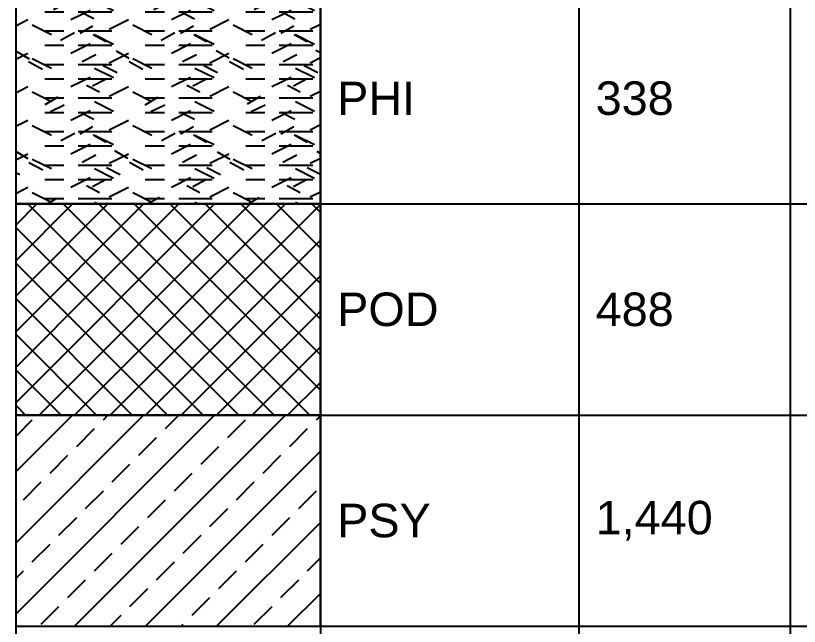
# Model space of a CAD drawing. Header units: feet. Extents: x 919634 to 928945, y 707022 to 708026.
# Drawn here: x 919633.8 to 919680.6, y 707230.45 to 707266.88 of the extents above; entities that cross this region are included whole.
import ezdxf

# ---------------------------------------------------------------- set-up
doc = ezdxf.new("R2010")
doc.units = ezdxf.units.FT
doc.header["$LTSCALE"] = 20
doc.header["$MEASUREMENT"] = 0
doc.layers.add('L-SCHD-TEXT-035M', color=7, linetype='Continuous')
doc.layers.add('LP-PATT-SHAR', color=4, linetype='Continuous')
doc.styles.add('SCHEDULE HEADER', font='arial.ttf')
doc.styles.add('SCHEDULE TEXT', font='arial.ttf')
doc.styles.add('SCHEDULE TITLE', font='arial.ttf')

# ---------------------------------------------------------------- blocks, each defined once
blk = doc.blocks.new('*T205')
at = {"layer": 'L-SCHD-TEXT-035M', "color": 0, "linetype": 'ByBlock', "lineweight": -2, "transparency": 16777216}
for p, q in [((0, 0), (178.8357435197817, 0)), ((0, 0), (0, -631.5378808549345)), ((178.8357435197817, 0), (178.8357435197817, -631.5378808549345)), ((0, -7.2), (178.8357435197817, -7.2)), ((18.2, -7.2), (18.2, -13.72432924056389)), ((33.63656207366985, -7.2), (33.63656207366985, -13.72432924056389)), ((46.25593451568895, -7.2), (46.25593451568895, -13.72432924056389)), ((131.6774897680764, -7.2), (131.6774897680764, -13.72432924056389)), ((145.4019099590723, -7.2), (145.4019099590723, -13.72432924056389)), ((0, -13.72432924056389), (178.8357435197817, -13.72432924056389)), ((0, -20.12587539790814), (178.8357435197817, -20.12587539790814)), ((18.2, -20.12587539790814), (18.2, -214.2258753979081)), ((33.63656207366985, -20.12587539790814), (33.63656207366985, -214.2258753979081)), ((46.25593451568895, -20.12587539790814), (46.25593451568895, -214.2258753979081)), ((131.6774897680764, -20.12587539790814), (131.6774897680764, -214.2258753979081)), ((145.4019099590723, -20.12587539790814), (145.4019099590723, -214.2258753979081)), ((0, -39.02587539790814), (178.8357435197817, -39.02587539790814)), ((0, -56.62587539790814), (178.8357435197817, -56.62587539790814)), ((0, -74.22587539790814), (178.8357435197817, -74.22587539790814)), ((0, -93.12587539790815), (178.8357435197817, -93.12587539790815)), ((0, -109.2258753979081), (178.8357435197817, -109.2258753979081)), ((0, -125.3258753979081), (178.8357435197817, -125.3258753979081)), ((0, -144.2258753979081), (178.8357435197817, -144.2258753979081)), ((0, -160.3258753979081), (178.8357435197817, -160.3258753979081)), ((0, -179.2258753979081), (178.8357435197817, -179.2258753979081)), ((0, -195.3258753979081), (178.8357435197817, -195.3258753979081)), ((0, -214.2258753979081), (178.8357435197817, -214.2258753979081)), ((0, -220.6274215552524), (178.8357435197817, -220.6274215552524)), ((18.2, -220.6274215552524), (18.2, -271.9274215552524)), ((33.63656207366985, -220.6274215552524), (33.63656207366985, -271.9274215552524)), ((46.25593451568895, -220.6274215552524), (46.25593451568895, -271.9274215552524)), ((131.6774897680764, -220.6274215552524), (131.6774897680764, -271.9274215552524)), ((145.4019099590723, -220.6274215552524), (145.4019099590723, -271.9274215552524)), ((0, -238.2274215552524), (178.8357435197817, -238.2274215552524)), ((0, -255.8274215552524), (178.8357435197817, -255.8274215552524)), ((0, -271.9274215552524), (178.8357435197817, -271.9274215552524)), ((0, -278.3289677125966), (178.8357435197817, -278.3289677125966)), ((18.2, -278.3289677125966), (18.2, -316.1289677125967)), ((33.63656207366985, -278.3289677125966), (33.63656207366985, -316.1289677125967)), ((46.25593451568895, -278.3289677125966), (46.25593451568895, -316.1289677125967)), ((131.6774897680764, -278.3289677125966), (131.6774897680764, -316.1289677125967)), ((145.4019099590723, -278.3289677125966), (145.4019099590723, -316.1289677125967)), ((0, -290.9289677125967), (178.8357435197817, -290.9289677125967)), ((0, -303.5289677125967), (178.8357435197817, -303.5289677125967)), ((0, -316.1289677125967), (178.8357435197817, -316.1289677125967)), ((0, -322.5305138699409), (178.8357435197817, -322.5305138699409)), ((18.2, -322.5305138699409), (18.2, -448.5305138699412)), ((33.63656207366985, -322.5305138699409), (33.63656207366985, -448.5305138699412)), ((46.25593451568895, -322.5305138699409), (46.25593451568895, -448.5305138699412)), ((131.6774897680764, -322.5305138699409), (131.6774897680764, -448.5305138699412)), ((145.4019099590723, -322.5305138699409), (145.4019099590723, -448.5305138699412)), ((0, -335.130513869941), (178.8357435197817, -335.130513869941)), ((0, -347.730513869941), (178.8357435197817, -347.730513869941)), ((0, -360.330513869941), (178.8357435197817, -360.330513869941)), ((0, -372.930513869941), (178.8357435197817, -372.930513869941)), ((0, -385.530513869941), (178.8357435197817, -385.530513869941)), ((0, -398.1305138699411), (178.8357435197817, -398.1305138699411)), ((0, -410.7305138699411), (178.8357435197817, -410.7305138699411)), ((0, -423.3305138699411), (178.8357435197817, -423.3305138699411)), ((0, -435.9305138699411), (178.8357435197817, -435.9305138699411)), ((0, -448.5305138699412), (178.8357435197817, -448.5305138699412)), ((0, -454.9320600272854), (178.8357435197817, -454.9320600272854)), ((18.2, -454.9320600272854), (18.2, -505.3320600272855)), ((33.63656207366985, -454.9320600272854), (33.63656207366985, -505.3320600272855)), ((46.25593451568895, -454.9320600272854), (46.25593451568895, -505.3320600272855)), ((131.6774897680764, -454.9320600272854), (131.6774897680764, -505.3320600272855)), ((145.4019099590723, -454.9320600272854), (145.4019099590723, -505.3320600272855)), ((0, -467.5320600272854), (178.8357435197817, -467.5320600272854)), ((0, -480.1320600272854), (178.8357435197817, -480.1320600272854)), ((0, -492.7320600272855), (178.8357435197817, -492.7320600272855)), ((0, -505.3320600272855), (178.8357435197817, -505.3320600272855)), ((0, -511.73497044111), (178.8357435197817, -511.73497044111)), ((18.2, -511.73497044111), (18.2, -599.9349704411101)), ((33.63656207366985, -511.73497044111), (33.63656207366985, -599.9349704411101)), ((46.25593451568895, -511.73497044111), (46.25593451568895, -599.9349704411101)), ((131.6774897680764, -511.73497044111), (131.6774897680764, -599.9349704411101)), ((145.4019099590723, -511.73497044111), (145.4019099590723, -599.9349704411101)), ((0, -524.3349704411099), (178.8357435197817, -524.3349704411099)), ((0, -536.93497044111), (178.8357435197817, -536.93497044111)), ((0, -549.53497044111), (178.8357435197817, -549.53497044111)), ((0, -562.13497044111), (178.8357435197817, -562.13497044111)), ((0, -574.73497044111), (178.8357435197817, -574.73497044111)), ((0, -587.33497044111), (178.8357435197817, -587.33497044111)), ((0, -599.9349704411101), (178.8357435197817, -599.9349704411101)), ((0, -606.3378808549345), (178.8357435197817, -606.3378808549345)), ((18.2, -606.3378808549345), (18.2, -631.5378808549345)), ((33.63656207366985, -606.3378808549345), (33.63656207366985, -631.5378808549345)), ((46.25593451568895, -606.3378808549345), (46.25593451568895, -631.5378808549345)), ((131.6774897680764, -606.3378808549345), (131.6774897680764, -631.5378808549345)), ((145.4019099590723, -606.3378808549345), (145.4019099590723, -631.5378808549345)), ((0, -618.9378808549345), (178.8357435197817, -618.9378808549345)), ((0, -631.5378808549345), (178.8357435197817, -631.5378808549345))]:
    blk.add_line(p, q, dxfattribs=at)
at = {"layer": 'L-SCHD-TEXT-035M', "color": 0, "transparency": 16777216, "char_height": 2}
for s, insert, width, attachment_point, style in [('^JQTY', (34.63656207366985, -13.22432924056389), 10.6193724420191, 7, 'SCHEDULE HEADER'), ('^JSYMBOL', (1, -13.22432924056389), 16.2, 7, 'SCHEDULE HEADER'), ('^JCODE', (19.2, -13.22432924056389), 13.43656207366985, 7, 'SCHEDULE HEADER'), ('^JBOTANICAL / COMMON NAME', (47.25593451568893, -13.22432924056389), 83.42155525238745, 7, 'SCHEDULE HEADER'), ('^JNATIVE', (132.6774897680764, -13.22432924056389), 11.72442019099591, 7, 'SCHEDULE HEADER'), ('^JDROUGHT TOLERANT', (146.4019099590723, -13.22432924056389), 31.43383356070942, 7, 'SCHEDULE HEADER'), ('^JTREES', (1, -19.62587539790814), 176.8357435197817, 7, 'SCHEDULE HEADER'), ('Bursera simaruba / Gumbo Limbo^JMin. 12` Ht. x 5` Spr. 2" Cal., 6\' c.t., Single Straight Trunk, Full Canopy (CATEGORY 1 TREE)', (47.25593451568894, -29.57587539790814), 83.42155525238745, 4, 'SCHEDULE TEXT'), ('30', (34.63656207366985, -29.57587539790814), 10.6193724420191, 4, 'SCHEDULE TEXT'), ('BU', (19.2, -29.57587539790814), 13.43656207366985, 4, 'SCHEDULE TEXT'), ('Yes', (132.6774897680764, -29.57587539790814), 11.72442019099591, 4, 'SCHEDULE TEXT'), ('Yes', (146.4019099590723, -29.57587539790814), 31.43383356070942, 4, 'SCHEDULE TEXT'), ('Clusia rosea / Pitch Apple^JMin. 10` Ht. x 4` Spr. 2" Cal. 5\' c.t. Single Straight Trunk, Full Canopy (CATEGORY 2 TREE)', (47.25593451568894, -47.82587539790813), 83.42155525238745, 4, 'SCHEDULE TEXT'), ('CR', (19.2, -47.82587539790813), 13.43656207366985, 4, 'SCHEDULE TEXT'), ('13', (34.63656207366985, -47.82587539790813), 10.6193724420191, 4, 'SCHEDULE TEXT'), ('Yes', (132.6774897680764, -47.82587539790813), 11.72442019099591, 4, 'SCHEDULE TEXT'), ('Yes', (146.4019099590723, -47.82587539790813), 31.43383356070942, 4, 'SCHEDULE TEXT'), ('Coccoloba diversifolia / Pigeon Plum^JMin. 10` Ht. x 4` Spr., 2" Cal., 5\' c.t., Single Straight Trunk, Full Canopy (CATEGORY 2 TREE)', (47.25593451568894, -65.42587539790814), 83.42155525238745, 4, 'SCHEDULE TEXT'), ('CO', (19.2, -65.42587539790814), 13.43656207366985, 4, 'SCHEDULE TEXT'), ('10', (34.63656207366985, -65.42587539790814), 10.6193724420191, 4, 'SCHEDULE TEXT'), ('Yes', (132.6774897680764, -65.42587539790814), 11.72442019099591, 4, 'SCHEDULE TEXT'), ('Yes', (146.4019099590723, -65.42587539790814), 31.43383356070942, 4, 'SCHEDULE TEXT'), ('Conocarpus erectus / Green Buttonwood^JMin. 12` Ht. x 5` Spr., 2.5" Cal., 6\' c.t., Single Straight Trunk, Full Canopy (CATEGORY 1 TREE)', (47.25593451568894, -83.67587539790814), 83.42155525238745, 4, 'SCHEDULE TEXT'), ('CE', (19.2, -83.67587539790814), 13.43656207366985, 4, 'SCHEDULE TEXT'), ('41', (34.63656207366985, -83.67587539790814), 10.6193724420191, 4, 'SCHEDULE TEXT'), ('Yes', (132.6774897680764, -83.67587539790814), 11.72442019099591, 4, 'SCHEDULE TEXT'), ('Yes', (146.4019099590723, -83.67587539790814), 31.43383356070942, 4, 'SCHEDULE TEXT'), ('Conocarpus erectus sericeus / Silver Buttonwood^JMin. 10` Ht. x 4` Spr., 1.5" Cal., 5\' c.t., Single Straight Trunk, Full Canopy (CATEGORY 3 TREE)', (47.25593451568894, -101.1758753979081), 83.42155525238745, 4, 'SCHEDULE TEXT'), ('CS', (19.2, -101.1758753979081), 13.43656207366985, 4, 'SCHEDULE TEXT'), ('40', (34.63656207366985, -101.1758753979081), 10.6193724420191, 4, 'SCHEDULE TEXT'), ('Yes', (132.6774897680764, -101.1758753979081), 11.72442019099591, 4, 'SCHEDULE TEXT'), ('Yes', (146.4019099590723, -101.1758753979081), 31.43383356070942, 4, 'SCHEDULE TEXT'), ('Cordia sebestena / Orange Geiger Tree^JMin. 10` Ht. x 4` Spr. 2" Cal. Min. 5\' c.t., Single Straight Trunk, Full Canopy (CATEGORY 2 TREE)', (47.25593451568894, -117.2758753979081), 83.42155525238745, 4, 'SCHEDULE TEXT'), ('CG', (19.2, -117.2758753979081), 13.43656207366985, 4, 'SCHEDULE TEXT'), ('10', (34.63656207366985, -117.2758753979081), 10.6193724420191, 4, 'SCHEDULE TEXT'), ('Yes', (132.6774897680764, -117.2758753979081), 11.72442019099591, 4, 'SCHEDULE TEXT'), ('Yes', (146.4019099590723, -117.2758753979081), 31.43383356070942, 4, 'SCHEDULE TEXT'), ('Delonix regia / Royal Poinciana^JMin. 18` Ht. x 10` Spr., 6" Cal., Single Straight leader, Full Canopy (CATEGORY 1 TREE)', (47.25593451568894, -134.7758753979081), 83.42155525238745, 4, 'SCHEDULE TEXT'), ('DR', (19.2, -134.7758753979081), 13.43656207366985, 4, 'SCHEDULE TEXT'), ('7', (34.63656207366985, -134.7758753979081), 10.6193724420191, 4, 'SCHEDULE TEXT'), ('No', (132.6774897680764, -134.7758753979081), 11.72442019099591, 4, 'SCHEDULE TEXT'), ('Yes', (146.4019099590723, -134.7758753979081), 31.43383356070942, 4, 'SCHEDULE TEXT'), ('Elaeocarpus decipiens / Japanese Blueberry Tree^JMin. 10` Ht. x 4` Spr., 2" cal., 5` c.t., Full dense canopy (CATEGORY 2 TREE)', (47.25593451568894, -152.2758753979081), 83.42155525238745, 4, 'SCHEDULE TEXT'), ('ED', (19.2, -152.2758753979081), 13.43656207366985, 4, 'SCHEDULE TEXT'), ('23', (34.63656207366985, -152.2758753979081), 10.6193724420191, 4, 'SCHEDULE TEXT'), ('No', (132.6774897680764, -152.2758753979081), 11.72442019099591, 4, 'SCHEDULE TEXT'), ('Yes', (146.4019099590723, -152.2758753979081), 31.43383356070942, 4, 'SCHEDULE TEXT'), ('Lagerstroemia speciosa / Queen\'s Crape Myrtle^JMin. 12\' ht., 5\' spr., 2" cal. 6\' c.t., full canopy (CATEGORY 1 TREE)', (47.25593451568894, -169.7758753979081), 83.42155525238745, 4, 'SCHEDULE TEXT'), ('LS', (19.2, -169.7758753979081), 13.43656207366985, 4, 'SCHEDULE TEXT'), ('26', (34.63656207366985, -169.7758753979081), 10.6193724420191, 4, 'SCHEDULE TEXT'), ('No', (132.6774897680764, -169.7758753979081), 11.72442019099591, 4, 'SCHEDULE TEXT'), ('Yes', (146.4019099590723, -169.7758753979081), 31.43383356070942, 4, 'SCHEDULE TEXT'), ('Ligustrum japonicum / Japanese Privet^JMin. 8` Ht. x 4` Spr. 1.5" Cal., Multi-Trunk, Full Canopy (CATEGORY 3 TREE)', (47.25593451568894, -187.2758753979081), 83.42155525238745, 4, 'SCHEDULE TEXT'), ('LJ', (19.2, -187.2758753979081), 13.43656207366985, 4, 'SCHEDULE TEXT'), ('16', (34.63656207366985, -187.2758753979081), 10.6193724420191, 4, 'SCHEDULE TEXT'), ('No', (132.6774897680764, -187.2758753979081), 11.72442019099591, 4, 'SCHEDULE TEXT'), ('Yes', (146.4019099590723, -187.2758753979081), 31.43383356070942, 4, 'SCHEDULE TEXT'), ("Quercus virginiana / Live Oak^JMin. 12` Ht. x 5` Spr., 2` Cal., 6' c.t., Straight trunk, Full Canopy (CATEGORY 1 TREE)", (47.25593451568894, -204.7758753979081), 83.42155525238745, 4, 'SCHEDULE TEXT'), ('QV', (19.2, -204.7758753979081), 13.43656207366985, 4, 'SCHEDULE TEXT'), ('56', (34.63656207366985, -204.7758753979081), 10.6193724420191, 4, 'SCHEDULE TEXT'), ('Yes', (132.6774897680764, -204.7758753979081), 11.72442019099591, 4, 'SCHEDULE TEXT'), ('Yes', (146.4019099590723, -204.7758753979081), 31.43383356070942, 4, 'SCHEDULE TEXT'), ('^JPALM TREES', (1, -220.1274215552524), 176.8357435197817, 7, 'SCHEDULE HEADER'), ('Ptychosperma elegans / Alexander palm^J10` Ct, Full canopy, single straight trunk, matched (CATEGORY 4 TREE)', (47.25593451568894, -229.4274215552524), 83.42155525238745, 4, 'SCHEDULE TEXT'), ('PE', (19.2, -229.4274215552524), 13.43656207366985, 4, 'SCHEDULE TEXT'), ('12', (34.63656207366985, -229.4274215552524), 10.6193724420191, 4, 'SCHEDULE TEXT'), ('No', (132.6774897680764, -229.4274215552524), 11.72442019099591, 4, 'SCHEDULE TEXT'), ('Yes', (146.4019099590723, -229.4274215552524), 31.43383356070942, 4, 'SCHEDULE TEXT'), ('Roystonea elata / Florida Royal Palm^JMin. 8` GW, 16` OA Ht., Heavy Straight Trunk, No Scars, Full Crown (CATEGORY 4 TREE)', (47.25593451568894, -247.0274215552524), 83.42155525238745, 4, 'SCHEDULE TEXT'), ('RE', (19.2, -247.0274215552524), 13.43656207366985, 4, 'SCHEDULE TEXT'), ('13', (34.63656207366985, -247.0274215552524), 10.6193724420191, 4, 'SCHEDULE TEXT'), ('Yes', (132.6774897680764, -247.0274215552524), 11.72442019099591, 4, 'SCHEDULE TEXT'), ('Yes', (146.4019099590723, -247.0274215552524), 31.43383356070942, 4, 'SCHEDULE TEXT'), ('Sabal palmetto / Cabbage Palmetto^JVarying Heights, 12`-16` CT, Slick Straight Trunk (CATEGORY 4 TREE)', (47.25593451568894, -263.8774215552524), 83.42155525238745, 4, 'SCHEDULE TEXT'), ('SP', (19.2, -263.8774215552524), 13.43656207366985, 4, 'SCHEDULE TEXT'), ('87', (34.63656207366985, -263.8774215552524), 10.6193724420191, 4, 'SCHEDULE TEXT'), ('Yes', (132.6774897680764, -263.8774215552524), 11.72442019099591, 4, 'SCHEDULE TEXT'), ('Yes', (146.4019099590723, -263.8774215552524), 31.43383356070942, 4, 'SCHEDULE TEXT'), ('^JSHRUBS', (1, -277.8289677125966), 176.8357435197817, 7, 'SCHEDULE HEADER'), ('Cordyline fruticosa `Red Sister` / Red Sister Ti Plant^J3 PPP, Min. 24" Ht. x 18" Spr., Full to Base and Dense', (47.25593451568894, -284.6289677125966), 83.42155525238745, 4, 'SCHEDULE TEXT'), ('COR', (19.2, -284.6289677125966), 13.43656207366985, 4, 'SCHEDULE TEXT'), ('33', (34.63656207366985, -284.6289677125966), 10.6193724420191, 4, 'SCHEDULE TEXT'), ('No', (132.6774897680764, -284.6289677125966), 11.72442019099591, 4, 'SCHEDULE TEXT'), ('Yes', (146.4019099590723, -284.6289677125966), 31.43383356070942, 4, 'SCHEDULE TEXT'), ('Crinum augustum `Queen Emma` / `Queen Emma` Crinum^J1 PPP, Min. 3` Ht. x 3` Spr., Disease Free, Specimen', (47.25593451568894, -297.2289677125967), 83.42155525238745, 4, 'SCHEDULE TEXT'), ('CRI', (19.2, -297.2289677125967), 13.43656207366985, 4, 'SCHEDULE TEXT'), ('25', (34.63656207366985, -297.2289677125967), 10.6193724420191, 4, 'SCHEDULE TEXT'), ('No', (132.6774897680764, -297.2289677125967), 11.72442019099591, 4, 'SCHEDULE TEXT'), ('Yes', (146.4019099590723, -297.2289677125967), 31.43383356070942, 4, 'SCHEDULE TEXT'), ('Podocarpus macrophyllus `pringles` / Dwarf Podocarpus^J18" Ht. x 18" Spr. 18" O.C. Full and Dense Shrub, Full to Base', (47.25593451568894, -309.8289677125967), 83.42155525238745, 4, 'SCHEDULE TEXT'), ('POM', (19.2, -309.8289677125967), 13.43656207366985, 4, 'SCHEDULE TEXT'), ('1,031', (34.63656207366985, -309.8289677125967), 10.6193724420191, 4, 'SCHEDULE TEXT'), ('No', (132.6774897680764, -309.8289677125967), 11.72442019099591, 4, 'SCHEDULE TEXT'), ('Yes', (146.4019099590723, -309.8289677125967), 31.43383356070942, 4, 'SCHEDULE TEXT'), ('^JSHRUB AREAS', (1, -322.0305138699409), 176.8357435197817, 7, 'SCHEDULE HEADER'), ('Callicarpa americana / American Beautyberry^JMin. 18" ht.  x 18" spr., 24" o.c., full and dense', (47.25593451568894, -328.8305138699409), 83.42155525238745, 4, 'SCHEDULE TEXT'), ('CAA', (19.2, -328.8305138699409), 13.43656207366985, 4, 'SCHEDULE TEXT'), ('359', (34.63656207366985, -328.8305138699409), 10.6193724420191, 4, 'SCHEDULE TEXT'), ('Yes', (132.6774897680764, -328.8305138699409), 11.72442019099591, 4, 'SCHEDULE TEXT'), ('Yes', (146.4019099590723, -328.8305138699409), 31.43383356070942, 4, 'SCHEDULE TEXT'), ('Chrysobalanus icaco `Red Tip` / Red Tip Cocoplum^JMin. 24" HT. x 24" Sprd., Full to Base and Dense, 24" O.C.', (47.25593451568894, -341.430513869941), 83.42155525238745, 4, 'SCHEDULE TEXT'), ('CHR', (19.2, -341.430513869941), 13.43656207366985, 4, 'SCHEDULE TEXT'), ('769', (34.63656207366985, -341.430513869941), 10.6193724420191, 4, 'SCHEDULE TEXT'), ('Yes', (132.6774897680764, -341.430513869941), 11.72442019099591, 4, 'SCHEDULE TEXT'), ('Yes', (146.4019099590723, -341.430513869941), 31.43383356070942, 4, 'SCHEDULE TEXT'), ('Clusia Guttifera / Small leaf clusia^JMin. 36" Ht. x 30" Spr, Full to Base and Dense, 30" o.c.', (47.25593451568894, -354.030513869941), 83.42155525238745, 4, 'SCHEDULE TEXT'), ('CLD3', (19.2, -354.030513869941), 13.43656207366985, 4, 'SCHEDULE TEXT'), ('95', (34.63656207366985, -354.030513869941), 10.6193724420191, 4, 'SCHEDULE TEXT'), ('No', (132.6774897680764, -354.030513869941), 11.72442019099591, 4, 'SCHEDULE TEXT'), ('Yes', (146.4019099590723, -354.030513869941), 31.43383356070942, 4, 'SCHEDULE TEXT'), ('Conocarpus erectus sericeus / Silver Buttonwood^JMin. 24" Ht. x 24" Spr., Bush Form, Full to Base and Dense, 24" O.C.', (47.25593451568894, -366.630513869941), 83.42155525238745, 4, 'SCHEDULE TEXT'), ('CES', (19.2, -366.630513869941), 13.43656207366985, 4, 'SCHEDULE TEXT'), ('531', (34.63656207366985, -366.630513869941), 10.6193724420191, 4, 'SCHEDULE TEXT'), ('Yes', (132.6774897680764, -366.630513869941), 11.72442019099591, 4, 'SCHEDULE TEXT'), ('Yes', (146.4019099590723, -366.630513869941), 31.43383356070942, 4, 'SCHEDULE TEXT'), ('Hamelia patens \'Calusa\' / Dwarf Firebush^JMin., 18" HT. x 18" Spr., Full to Base and Dense, 24" O.C.', (47.25593451568894, -379.230513869941), 83.42155525238745, 4, 'SCHEDULE TEXT'), ('1,054', (34.63656207366985, -379.230513869941), 10.6193724420191, 4, 'SCHEDULE TEXT'), ('HAM', (19.2, -379.230513869941), 13.43656207366985, 4, 'SCHEDULE TEXT'), ('Yes', (132.6774897680764, -379.230513869941), 11.72442019099591, 4, 'SCHEDULE TEXT'), ('Yes', (146.4019099590723, -379.230513869941), 31.43383356070942, 4, 'SCHEDULE TEXT'), ('Philodendron\'Xanadu\' / Dwarf Philodendron^JMIN. 16" X 18" SPR.. 18" O.C.', (47.25593451568894, -391.8305138699411), 83.42155525238745, 4, 'SCHEDULE TEXT'), ('PHI', (19.2, -391.8305138699411), 13.43656207366985, 4, 'SCHEDULE TEXT'), ('338', (34.63656207366985, -391.8305138699411), 10.6193724420191, 4, 'SCHEDULE TEXT'), ('No', (132.6774897680764, -391.8305138699411), 11.72442019099591, 4, 'SCHEDULE TEXT'), ('Yes', (146.4019099590723, -391.8305138699411), 31.43383356070942, 4, 'SCHEDULE TEXT'), ('Podocarpus macrophyllus / Podocarpus^JMin. 48" Ht. x 18" Spr., Full to Base and Densee, 18" O.C. ', (47.25593451568894, -404.4305138699411), 83.42155525238745, 4, 'SCHEDULE TEXT'), ('POD', (19.2, -404.4305138699411), 13.43656207366985, 4, 'SCHEDULE TEXT'), ('488', (34.63656207366985, -404.4305138699411), 10.6193724420191, 4, 'SCHEDULE TEXT'), ('No', (132.6774897680764, -404.4305138699411), 11.72442019099591, 4, 'SCHEDULE TEXT'), ('Yes', (146.4019099590723, -404.4305138699411), 31.43383356070942, 4, 'SCHEDULE TEXT'), ('Psychotria nervosa \'Little Psycho\' / Dwarf Wild Coffee^JMin. 18" Ht. x 18" Spr. 18" O.C. Full and Dense Shrub, Full to Edge of Pot', (47.25593451568894, -417.0305138699411), 83.42155525238745, 4, 'SCHEDULE TEXT'), ('PSY', (19.2, -417.0305138699411), 13.43656207366985, 4, 'SCHEDULE TEXT'), ('1,440', (34.63656207366985, -417.0305138699411), 10.6193724420191, 4, 'SCHEDULE TEXT'), ('Yes', (132.6774897680764, -417.0305138699411), 11.72442019099591, 4, 'SCHEDULE TEXT'), ('Yes', (146.4019099590723, -417.0305138699411), 31.43383356070942, 4, 'SCHEDULE TEXT'), ('Serenoa repens / Saw Palmetto^JMin. 36" Ht. x 30" Spr. 30" O.C. Full and Dense Shrub, Full to Edge of Pot', (47.25593451568894, -429.6305138699411), 83.42155525238745, 4, 'SCHEDULE TEXT'), ('SER', (19.2, -429.6305138699411), 13.43656207366985, 4, 'SCHEDULE TEXT'), ('200', (34.63656207366985, -429.6305138699411), 10.6193724420191, 4, 'SCHEDULE TEXT'), ('Yes', (132.6774897680764, -429.6305138699411), 11.72442019099591, 4, 'SCHEDULE TEXT'), ('Yes', (146.4019099590723, -429.6305138699411), 31.43383356070942, 4, 'SCHEDULE TEXT'), ('Zamia pumila / Coontie^JMin. 18" Ht. x 18" Spr., Full and Dense, No Spots, 24" O.C., ', (47.25593451568894, -442.2305138699411), 83.42155525238745, 4, 'SCHEDULE TEXT'), ('ZAM', (19.2, -442.2305138699411), 13.43656207366985, 4, 'SCHEDULE TEXT'), ('407', (34.63656207366985, -442.2305138699411), 10.6193724420191, 4, 'SCHEDULE TEXT'), ('Yes', (132.6774897680764, -442.2305138699411), 11.72442019099591, 4, 'SCHEDULE TEXT'), ('Yes', (146.4019099590723, -442.2305138699411), 31.43383356070942, 4, 'SCHEDULE TEXT'), ('^JGRASSES', (1, -454.4320600272854), 176.8357435197817, 7, 'SCHEDULE HEADER'), ('Hymenocallis latifolia / Spider Lily^JMin. 18" Ht. x 18" Spr., Fully Rooted and Dense, 18" O.C., ', (47.25593451568894, -461.2320600272854), 83.42155525238745, 4, 'SCHEDULE TEXT'), ('HYM', (19.2, -461.2320600272854), 13.43656207366985, 4, 'SCHEDULE TEXT'), ('952', (34.63656207366985, -461.2320600272854), 10.6193724420191, 4, 'SCHEDULE TEXT'), ('Yes', (132.6774897680764, -461.2320600272854), 11.72442019099591, 4, 'SCHEDULE TEXT'), ('Yes', (146.4019099590723, -461.2320600272854), 31.43383356070942, 4, 'SCHEDULE TEXT'), ('Muhlenbergia capillaris / Pink Muhly Grass^JMin. 18" HT. x 18" Sprd., Fully Rooted and Dense, 24" O.C.', (47.25593451568894, -473.8320600272854), 83.42155525238745, 4, 'SCHEDULE TEXT'), ('MUH', (19.2, -473.8320600272854), 13.43656207366985, 4, 'SCHEDULE TEXT'), ('736', (34.63656207366985, -473.8320600272854), 10.6193724420191, 4, 'SCHEDULE TEXT'), ('Yes', (132.6774897680764, -473.8320600272854), 11.72442019099591, 4, 'SCHEDULE TEXT'), ('Yes', (146.4019099590723, -473.8320600272854), 31.43383356070942, 4, 'SCHEDULE TEXT'), ('Tripsacum dactyloides / Fakahatchee Grass^JMin. 36" ht. x 24" spr, 30" o.c.', (47.25593451568894, -486.4320600272854), 83.42155525238745, 4, 'SCHEDULE TEXT'), ('FAK', (19.2, -486.4320600272854), 13.43656207366985, 4, 'SCHEDULE TEXT'), ('426', (34.63656207366985, -486.4320600272854), 10.6193724420191, 4, 'SCHEDULE TEXT'), ('Yes', (132.6774897680764, -486.4320600272854), 11.72442019099591, 4, 'SCHEDULE TEXT'), ('Yes', (146.4019099590723, -486.4320600272854), 31.43383356070942, 4, 'SCHEDULE TEXT'), ('Tripsacum floridanum / Dwarf Fakahatchee Grass^JMin. 18"  HT. x 18" Sprd., Fully Rooted and Dense, 24" O.C.', (47.25593451568894, -499.0320600272855), 83.42155525238745, 4, 'SCHEDULE TEXT'), ('TRF', (19.2, -499.0320600272855), 13.43656207366985, 4, 'SCHEDULE TEXT'), ('737', (34.63656207366985, -499.0320600272855), 10.6193724420191, 4, 'SCHEDULE TEXT'), ('Yes', (132.6774897680764, -499.0320600272855), 11.72442019099591, 4, 'SCHEDULE TEXT'), ('Yes', (146.4019099590723, -499.0320600272855), 31.43383356070942, 4, 'SCHEDULE TEXT'), ('^JGROUND COVERS', (1, -511.23497044111), 176.8357435197817, 7, 'SCHEDULE HEADER'), ('Ficus microcarpa `Green Island` / Green Island Ficus^JMin. 12" Ht. x 12" Sprd., Fully Rooted and Dense, 12" O.C.', (47.25593451568894, -518.0349704411099), 83.42155525238745, 4, 'SCHEDULE TEXT'), ('FIC', (19.2, -518.0349704411099), 13.43656207366985, 4, 'SCHEDULE TEXT'), ('1,131', (34.63656207366985, -518.0349704411099), 10.6193724420191, 4, 'SCHEDULE TEXT'), ('No', (132.6774897680764, -518.0349704411099), 11.72442019099591, 4, 'SCHEDULE TEXT'), ('Yes', (146.4019099590723, -518.0349704411099), 31.43383356070942, 4, 'SCHEDULE TEXT'), ('Glandularia maritima / Beach Verbena^JMin. 8" HT. x 8" Sprd., Full and Dense, 12" O.C.', (47.25593451568894, -530.63497044111), 83.42155525238745, 4, 'SCHEDULE TEXT'), ('GLA', (19.2, -530.63497044111), 13.43656207366985, 4, 'SCHEDULE TEXT'), ('2,345', (34.63656207366985, -530.63497044111), 10.6193724420191, 4, 'SCHEDULE TEXT'), ('Yes', (132.6774897680764, -530.63497044111), 11.72442019099591, 4, 'SCHEDULE TEXT'), ('Yes', (146.4019099590723, -530.63497044111), 31.43383356070942, 4, 'SCHEDULE TEXT'), ('Helianthus debilis / Dune Sunflower^JMin. 18" Ht. x 18" Sprd., 24" O.C., Full and Dense', (47.25593451568894, -543.2349704411099), 83.42155525238745, 4, 'SCHEDULE TEXT'), ('HEL', (19.2, -543.2349704411099), 13.43656207366985, 4, 'SCHEDULE TEXT'), ('15', (34.63656207366985, -543.2349704411099), 10.6193724420191, 4, 'SCHEDULE TEXT'), ('Yes', (132.6774897680764, -543.2349704411099), 11.72442019099591, 4, 'SCHEDULE TEXT'), ('Yes', (146.4019099590723, -543.2349704411099), 31.43383356070942, 4, 'SCHEDULE TEXT'), ('Ilex vomitoria `Nana` / Dwarf Yaupon^JMin. 12" Ht. x 12" Spr. 18" O.C. Full and Dense Shrub, Full to Edge of Pot', (47.25593451568894, -555.83497044111), 83.42155525238745, 4, 'SCHEDULE TEXT'), ('ILV', (19.2, -555.83497044111), 13.43656207366985, 4, 'SCHEDULE TEXT'), ('1,302', (34.63656207366985, -555.83497044111), 10.6193724420191, 4, 'SCHEDULE TEXT'), ('Yes', (132.6774897680764, -555.83497044111), 11.72442019099591, 4, 'SCHEDULE TEXT'), ('Yes', (146.4019099590723, -555.83497044111), 31.43383356070942, 4, 'SCHEDULE TEXT'), ('Juniperus chinensis `parsonii` / Parsoni juniper^JMin. 12" Ht.  x 18" Sprd., 24" O.C., Full and Dense', (47.25593451568894, -568.43497044111), 83.42155525238745, 4, 'SCHEDULE TEXT'), ('JUP', (19.2, -568.43497044111), 13.43656207366985, 4, 'SCHEDULE TEXT'), ('553', (34.63656207366985, -568.43497044111), 10.6193724420191, 4, 'SCHEDULE TEXT'), ('No', (132.6774897680764, -568.43497044111), 11.72442019099591, 4, 'SCHEDULE TEXT'), ('Yes', (146.4019099590723, -568.43497044111), 31.43383356070942, 4, 'SCHEDULE TEXT'), ('Salvia coccinea / Sage, Tropical Red^JMin. 12" ht. x 12" spr., full to base, 18" o.c.', (47.25593451568894, -581.0349704411101), 83.42155525238745, 4, 'SCHEDULE TEXT'), ('SAL', (19.2, -581.0349704411101), 13.43656207366985, 4, 'SCHEDULE TEXT'), ('775', (34.63656207366985, -581.0349704411101), 10.6193724420191, 4, 'SCHEDULE TEXT'), ('Yes', (132.6774897680764, -581.0349704411101), 11.72442019099591, 4, 'SCHEDULE TEXT'), ('Yes', (146.4019099590723, -581.0349704411101), 31.43383356070942, 4, 'SCHEDULE TEXT'), ('Trachelospermum asiaticum `Minima` / Minima Jasmine^JMin. 12" Ht. x 18" Spr., 18" O.C., Full to Edge of Pot', (47.25593451568894, -593.63497044111), 83.42155525238745, 4, 'SCHEDULE TEXT'), ('TRA', (19.2, -593.63497044111), 13.43656207366985, 4, 'SCHEDULE TEXT'), ('509', (34.63656207366985, -593.63497044111), 10.6193724420191, 4, 'SCHEDULE TEXT'), ('No', (132.6774897680764, -593.63497044111), 11.72442019099591, 4, 'SCHEDULE TEXT'), ('Yes', (146.4019099590723, -593.63497044111), 31.43383356070942, 4, 'SCHEDULE TEXT'), ('^JSOD AND MULCH', (1, -605.8378808549345), 176.8357435197817, 7, 'SCHEDULE HEADER'), ('Shredded Melaleuca / Mulch^JFree of Foreign Materials and Weeds, Minimum Depth After Settling Shall be 3"; Quantity to be Verified in the Field', (47.25593451568894, -612.6378808549346), 83.42155525238745, 4, 'SCHEDULE TEXT'), ('MULCH', (19.2, -612.6378808549346), 13.43656207366985, 4, 'SCHEDULE TEXT'), ('51 sf', (34.63656207366985, -612.6378808549346), 10.6193724420191, 4, 'SCHEDULE TEXT'), ('N/A', (132.6774897680764, -612.6378808549346), 11.72442019099591, 4, 'SCHEDULE TEXT'), ('N/A', (146.4019099590723, -612.6378808549346), 31.43383356070942, 4, 'SCHEDULE TEXT'), ('Stenotaphrum secundatum `Floritam` / Floritam St. Augustine Sod^JDisease Free, Laid Tightly w/ Staggered Joints, Rolled and Sanded to Level Lawn *Quantity to be Verified in the Field', (47.25593451568894, -625.2378808549345), 83.42155525238745, 4, 'SCHEDULE TEXT'), ('SOD', (19.2, -625.2378808549345), 13.43656207366985, 4, 'SCHEDULE TEXT'), ('69 sf', (34.63656207366985, -625.2378808549345), 10.6193724420191, 4, 'SCHEDULE TEXT'), ('N/A', (132.6774897680764, -625.2378808549345), 11.72442019099591, 4, 'SCHEDULE TEXT'), ('N/A', (146.4019099590723, -625.2378808549345), 31.43383356070942, 4, 'SCHEDULE TEXT')]:
    blk.add_mtext(s, dxfattribs=dict(at, insert=insert, width=width, attachment_point=attachment_point, style=style))
blk = doc.blocks.new('LAFX-PLANTSCHEDULE1')
at = {"layer": 'LP-PATT-SHAR'}
h = blk.add_hatch(dxfattribs=at)
h.set_pattern_fill('LAFX-A440-EMERALD', color=256, scale=6, pattern_type=2)
h.set_pattern_definition([(0, (0, -396.7019138699397), (0, 6.00000542694), [1.14288, -4.85714290602]), (0, (2.571420000051148, -396.7019138699397), (0, 6.00000542694), [1.99998, -4.00000004025]), (0, (2.571420000051148, -394.7019338699756), (0, 6.00000542694), [1.99998, -4.00000004025]), (0, (0, -393.559053869918), (0, 6.00000542694), [1.14288, -4.85714290602]), (0, (2.571420000051148, -393.559053869918), (0, 6.00000542694), [1.99998, -4.00000004025]), (0, (2.571420000051148, -392.7019538698951), (0, 6.00000542694), [1.99998, -4.00000004025]), (0, (0, -397.5590858699288), (0, 6.00000542694), [1.14288, -4.85714290602]), (0, (2.571420000051148, -397.5590858699288), (0, 6.00000542694), [1.99998, -4.00000004025]), (0, (0, -395.5590938698733), (0, 6.00000542694), [1.14288, -4.85714290602]), (0, (2.571420000051148, -395.5590938698733), (0, 6.00000542694), [1.99998, -4.00000004025]), (0, (0, -394.7019338699756), (0, 6.00000542694), [1.14288, -4.85714290602]), (0, (0, -392.7019538698951), (0, 6.00000542694), [1.14288, -4.85714290602]), (26.2477337624, (4.571400000015274, -393.559053869918), (-389.9136865481079, -192.1754063075599), [0.92382, -447.1923115512001]), (26.5650716758, (4.85711999994237, -394.1304938698886), (6.000000060376951, 6.000005426933841), [1.27776, -12.13865702856]), (26.5650716758, (1.14288000005763, -394.7019338699756), (6.000000060376951, 6.000005426933841), [1.27776, -12.13865702856]), (26.5650716758, (4.85711999994237, -396.1305338699603), (6.000000060376951, 6.000005426933841), [1.27776, -12.13865702856]), (26.5650716758, (4.85711999994237, -398.1305138699245), (6.000000060376951, 6.000005426933841), [1.27776, -12.13865702856]), (26.5650716758, (1.14288000005763, -396.7019138699397), (6.000000060376951, 6.000005426933841), [1.27776, -12.13865702856]), (26.5650716758, (1.14288000005763, -392.7019538698951), (6.000000060376951, 6.000005426933841), [1.27776, -12.13865702856]), (27.3496486017, (4.571400000015274, -395.5590938698733), (-12.00002610066757, -5.999953466927303), [0.93282, -194.965125582]), (27.9070943365, (1.800000000046566, -397.1105138699058), (-11.99897346920579, -6.002058289153434), [0.87294, -114.5393826858]), (28.4300710111, (4.571400000015274, -397.5590858699288), (-78.00943967779374, -41.98250391081545), [0.94218, -162.8259609336]), (29.05477928700001, (1.800000000046566, -395.1305138699245), (-11.99998405329955, -6.000037561667469), [0.8824799999999998, -60.89131038659999]), (30.1774799015, (1.800000000046566, -393.1505138699431), (-185.992579216882, -108.0128801230891), [0.89238, -297.543623994]), (149.822821319, (2.571420000051148, -397.5590858699288), (-185.9931470692921, 108.0119023047628), [0.89238, -297.5436267222]), (150.94552872, (2.571420000051148, -395.5590938698733), (-12.0000163077457, 5.999973052831269), [0.8824799999999999, -60.8913130218]), (151.569471369, (5.400000000023283, -393.1505138699431), (-78.00910436213931, 41.9831269688411), [0.94218, -162.8259568596]), (152.093220438, (2.571420000051148, -393.559053869918), (-11.9990064434412, 6.001992368485348), [0.87294, -114.5393852256]), (152.649884552, (5.400000000023283, -395.1305138699245), (-11.99997721261817, 6.000051243001229), [0.93282, -194.9651216508]), (153.434928324, (6, -392.7019538698951), (6.000000060356006, -6.000005426954787), [1.27776, -12.13865702856]), (153.434928324, (6, -394.7019338699756), (6.000000060356006, -6.000005426954787), [1.27776, -12.13865702856]), (153.434928324, (2.285700000007637, -394.1304938698886), (6.000000060356006, -6.000005426954787), [1.27776, -12.13865702856]), (153.434928324, (6, -396.7019138699397), (6.000000060356006, -6.000005426954787), [1.27776, -12.13865702856]), (153.434928324, (2.285700000007637, -398.1305138699245), (6.000000060356006, -6.000005426954787), [1.27776, -12.13865702856]), (153.434928324, (2.285700000007637, -396.1305338699603), (6.000000060356006, -6.000005426954787), [1.27776, -12.13865702856]), (153.751790232, (5.400000000023283, -397.1105138699058), (-389.9120899673241, 192.1786456511887), [0.92382, -447.192307767])])
h.paths.add_polyline_path([(0, -385.5305138699478), (0, -398.1305138699245), (18.19999999995343, -398.1305138699245), (18.19999999995343, -385.5305138699478)])
h = blk.add_hatch(dxfattribs=at)
h.set_pattern_fill('ANSI37', color=256, scale=12)
h.set_pattern_definition([(45, (0, -410.7305138699012), (-1.060660171779821, 1.060660171779821), []), (135, (0, -410.7305138699012), (-1.060660171779821, -1.060660171779821), [])])
h.paths.add_polyline_path([(0, -398.1305138699245), (0, -410.7305138699012), (18.19999999995343, -410.7305138699012), (18.19999999995343, -398.1305138699245)])
h = blk.add_hatch(dxfattribs=at)
h.set_pattern_fill('ANSI33', color=256, scale=12)
h.set_pattern_definition([(45, (0, -423.3305138698779), (-2.121320343559643, 2.121320343559643), []), (45, (2.121320339967497, -423.3305138698779), (-2.121320343559643, 2.121320343559643), [1.5, -0.75])])
h.paths.add_polyline_path([(0, -410.7305138699012), (0, -423.3305138698779), (18.19999999995343, -423.3305138698779), (18.19999999995343, -410.7305138699012)])
at = {"layer": 'L-SCHD-TEXT-035M'}
for points in [[(0, -385.5305138699478), (0, -398.1305138699245), (18.19999999995343, -398.1305138699245), (18.19999999995343, -385.5305138699478)], [(0, -398.1305138699245), (0, -410.7305138699012), (18.19999999995343, -410.7305138699012), (18.19999999995343, -398.1305138699245)], [(0, -410.7305138699012), (0, -423.3305138698779), (18.19999999995343, -423.3305138698779), (18.19999999995343, -410.7305138699012)]]:
    blk.add_lwpolyline(points, close=True, dxfattribs=at)
blk.add_blockref('*T205', (0, 0))
at = {"layer": 'L-SCHD-TEXT-035M', "style": 'SCHEDULE TITLE'}
blk.add_attdef('PLANT_SCHEDULE', (1.800000000046566, -4.824000000022352), '', height=3.6, dxfattribs=at)

msp = doc.modelspace()

# ---------------------------------------------------------------- block references
at = {"layer": 'L-SCHD-TEXT-035M'}
msp.add_blockref('LAFX-PLANTSCHEDULE1', (919633.8039377285, 707653.7774529986), dxfattribs=at)

doc.saveas('drawing.dxf')
